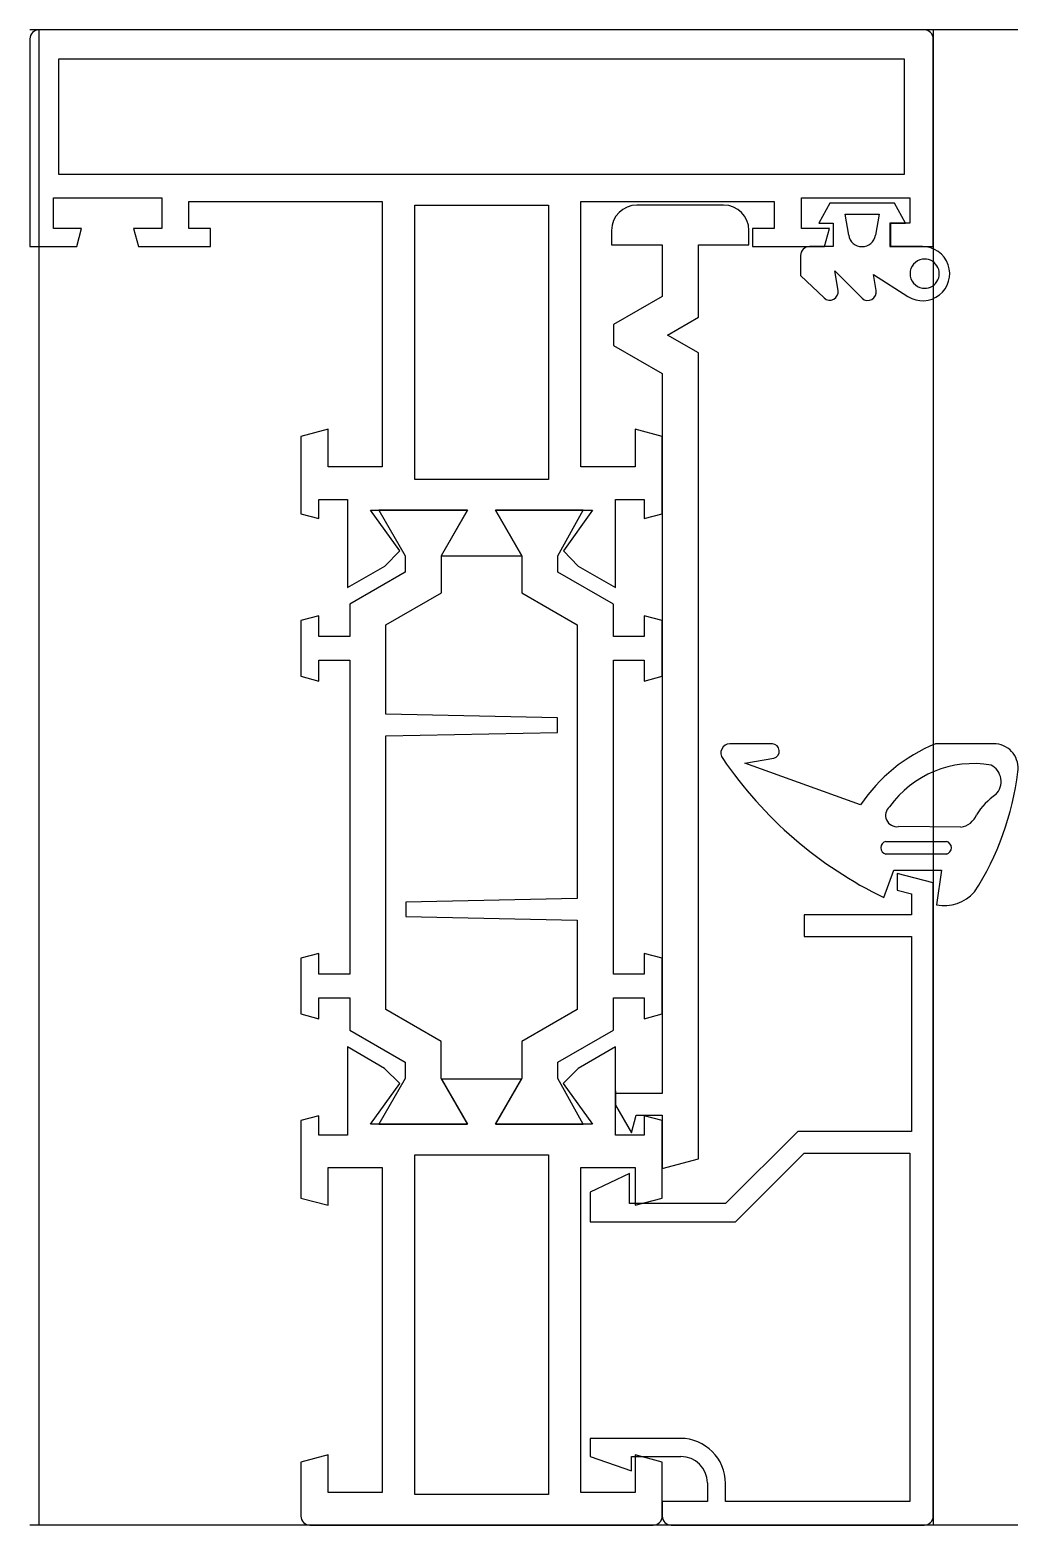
# Model space of a CAD drawing. Extents: x -48 to 6.7, y -122.3 to -39.5.
import ezdxf

# ---------------------------------------------------------------- set-up
doc = ezdxf.new("R2010")
doc.units = 0
doc.layers.get('0').update_dxf_attribs({"linetype": 'CONTINUOUS'})

msp = doc.modelspace()

# ---------------------------------------------------------------- linework, layer by layer
at = {"linetype": 'CONTINUOUS'}
for p, q in [((6.69, -39.53), (-48, -39.53)), ((1.5, -39.53), (-47.5, -39.53)), ((-47.48, -122.33), (-47.48, -39.53)), ((2, -39.53), (2, -122.33)), ((-48, -40.03), (-48, -51.53)), ((2, -51.53), (2, -40.03)), ((-46.4, -41.13), (0.4, -41.13)), ((-46.4, -47.53), (-46.4, -41.13)), ((0.4, -41.13), (0.4, -47.53)), ((0.4, -47.53), (-46.4, -47.53)), ((-46.7, -50.53), (-46.7, -48.83)), ((-46.7, -48.83), (-40.7, -48.83)), ((-40.7, -48.83), (-40.7, -50.53)), ((-5.3, -50.53), (-5.3, -48.83)), ((-5.3, -48.83), (0.7, -48.83)), ((0.7, -48.83), (0.7, -50.23)), ((-39.2, -50.53), (-39.2, -49.03)), ((-39.2, -49.03), (-28.5, -49.03)), ((-28.5, -49.03), (-28.5, -50.53)), ((-26.7, -64.43), (-26.7, -49.23)), ((-26.7, -49.23), (-19.3, -49.23)), ((-19.3, -49.23), (-19.3, -64.43)), ((-17.5, -63.73), (-17.5, -49.03)), ((-17.5, -49.03), (-6.8, -49.03)), ((-9.6, -49.23), (-14.4, -49.23)), ((-6.8, -49.03), (-6.8, -50.53)), ((-3.73, -49.13), (-4.34, -50.23)), ((-0.15, -49.13), (-3.73, -49.13)), ((0.46, -50.23), (-0.15, -49.13)), ((-4.34, -50.23), (-3.54, -50.23)), ((-3.54, -50.23), (-3.54, -51.53)), ((-2.68, -50.9), (-2.88, -49.73)), ((-2.88, -49.73), (-1, -49.73)), ((-1, -49.73), (-1.2, -50.9)), ((0.7, -50.23), (-0.4, -50.23)), ((-0.4, -50.23), (-0.4, -51.53)), ((-0.34, -51.53), (-0.34, -50.23)), ((-0.34, -50.23), (0.46, -50.23)), ((-45.14, -50.53), (-46.7, -50.53)), ((-45.41, -51.53), (-45.14, -50.53)), ((-40.7, -50.53), (-42.26, -50.53)), ((-42.26, -50.53), (-41.99, -51.53)), ((-38, -50.53), (-39.2, -50.53)), ((-38, -51.53), (-38, -50.53)), ((-28.5, -50.53), (-28.5, -63.73)), ((-15.8, -50.63), (-15.8, -51.43)), ((-8.2, -51.43), (-8.2, -50.63)), ((-6.8, -50.53), (-8, -50.53)), ((-8, -50.53), (-8, -51.53)), ((-3.74, -50.53), (-5.3, -50.53)), ((-4.01, -51.53), (-3.74, -50.53)), ((-48, -51.53), (-45.41, -51.53)), ((-41.99, -51.53), (-38, -51.53)), ((-15.8, -51.43), (-13, -51.43)), ((-13, -51.43), (-13, -54.29)), ((-11, -55.44), (-11, -51.43)), ((-11, -51.43), (-8.2, -51.43)), ((-8, -51.53), (-4.01, -51.53)), ((-5.34, -52.03), (-5.34, -53.13)), ((-3.54, -51.53), (-4.84, -51.53)), ((-0.4, -51.53), (2, -51.53)), ((1.4, -51.53), (-0.34, -51.53)), ((-3.27, -53.96), (-3.45, -52.87)), ((-3.45, -52.87), (-1.94, -54.39)), ((-5.34, -53.13), (-4.04, -54.37)), ((-1.16, -53.96), (-1.31, -53.08)), ((-1.31, -53.08), (0.6, -54.29)), ((-13, -54.29), (-15.7, -55.85)), ((-12.7, -56.43), (-11, -55.44)), ((-15.7, -55.85), (-15.7, -57)), ((-15.7, -57), (-13, -58.56)), ((-11, -57.41), (-12.7, -56.43)), ((-11, -102.04), (-11, -57.41)), ((-13, -58.56), (-13, -98.43)), ((-31.5, -61.64), (-33, -62.04)), ((-33, -62.04), (-33, -66.32)), ((-31.5, -63.73), (-31.5, -61.64)), ((-13, -62.04), (-14.5, -61.64)), ((-14.5, -61.64), (-14.5, -63.73)), ((-13, -66.32), (-13, -62.04)), ((-28.5, -63.73), (-31.5, -63.73)), ((-14.5, -63.73), (-17.5, -63.73)), ((-19.3, -64.43), (-26.7, -64.43)), ((-32, -66.59), (-32, -65.53)), ((-32, -65.53), (-30.42, -65.53)), ((-30.42, -65.53), (-30.42, -70.41)), ((-27.53, -68.37), (-29.14, -66.13)), ((-29.14, -66.13), (-23.77, -66.13)), ((-23.77, -66.13), (-28.68, -66.13)), ((-28.68, -66.13), (-27.23, -68.65)), ((-23.77, -66.13), (-25.23, -68.65)), ((-25.21, -68.63), (-23.77, -66.13)), ((-20.77, -68.65), (-22.23, -66.13)), ((-22.23, -66.13), (-16.86, -66.13)), ((-17.38, -66.13), (-22.23, -66.13)), ((-22.23, -66.13), (-20.77, -68.65)), ((-18.77, -68.66), (-17.38, -66.13)), ((-16.86, -66.13), (-18.47, -68.37)), ((-15.58, -70.41), (-15.58, -65.53)), ((-15.58, -65.53), (-14, -65.53)), ((-14, -65.53), (-14, -66.59)), ((-33, -66.32), (-32, -66.59)), ((-14, -66.59), (-13, -66.32)), ((-28.35, -69.22), (-27.53, -68.37)), ((-27.23, -68.65), (-27.23, -69.55)), ((-25.23, -68.65), (-20.77, -68.65)), ((-25.21, -70.7), (-25.21, -68.63)), ((-20.77, -68.65), (-20.77, -70.71)), ((-18.77, -69.55), (-18.77, -68.66)), ((-18.47, -68.37), (-17.65, -69.22)), ((-30.42, -70.41), (-28.35, -69.22)), ((-27.23, -69.55), (-30.3, -71.33)), ((-15.7, -71.33), (-18.77, -69.55)), ((-17.65, -69.22), (-15.58, -70.41)), ((-28.3, -72.48), (-25.21, -70.7)), ((-20.77, -70.71), (-17.7, -72.48)), ((-32, -71.97), (-33, -72.23)), ((-32, -73.13), (-32, -71.97)), ((-30.3, -71.33), (-30.3, -73.13)), ((-15.7, -73.13), (-15.7, -71.33)), ((-13, -72.23), (-14, -71.97)), ((-14, -71.97), (-14, -73.13)), ((-33, -72.23), (-33, -75.32)), ((-28.3, -77.43), (-28.3, -72.48)), ((-17.7, -72.48), (-17.7, -87.63)), ((-13, -75.32), (-13, -72.23)), ((-30.3, -73.13), (-32, -73.13)), ((-14, -73.13), (-15.7, -73.13)), ((-32, -75.59), (-32, -74.43)), ((-32, -74.43), (-30.3, -74.43)), ((-30.3, -74.43), (-30.3, -91.83)), ((-15.7, -91.83), (-15.7, -74.43)), ((-15.7, -74.43), (-14, -74.43)), ((-14, -74.43), (-14, -75.59)), ((-33, -75.32), (-32, -75.59)), ((-14, -75.59), (-13, -75.32)), ((-18.8, -77.63), (-28.3, -77.43)), ((-18.8, -78.43), (-18.8, -77.63)), ((-28.3, -78.63), (-18.8, -78.43)), ((-28.3, -93.77), (-28.3, -78.63)), ((-6.9, -79.07), (-9.26, -79.07)), ((5.49, -79.07), (2.12, -79.07)), ((-8.42, -80.14), (-6.83, -79.86)), ((-2.02, -82.44), (-8.42, -80.14)), ((3.53, -83.68), (0.07, -83.65)), ((-0.63, -84.47), (2.73, -84.47)), ((2.73, -85.17), (-0.63, -85.17)), ((-0.73, -87.58), (-0.18, -86.07)), ((-0.18, -86.07), (2.46, -86.07)), ((2.46, -86.07), (2.18, -87.99)), ((2, -86.77), (0, -86.24)), ((0, -86.24), (0, -87.17)), ((2, -121.83), (2, -86.77)), ((-17.7, -87.63), (-27.2, -87.83)), ((0, -87.17), (0.8, -87.38)), ((0.8, -87.38), (0.8, -88.53)), ((-27.2, -87.83), (-27.2, -88.63)), ((0.8, -88.53), (-5.14, -88.53)), ((-5.14, -88.53), (-5.14, -89.73)), ((-27.2, -88.63), (-17.7, -88.83)), ((-17.7, -88.83), (-17.7, -93.77)), ((-5.14, -89.73), (0.8, -89.73)), ((0.8, -89.73), (0.8, -100.53)), ((-32, -90.67), (-33, -90.93)), ((-33, -90.93), (-33, -94.02)), ((-32, -91.83), (-32, -90.67)), ((-13, -90.93), (-14, -90.67)), ((-14, -90.67), (-14, -91.83)), ((-13, -94.02), (-13, -90.93)), ((-30.3, -91.83), (-32, -91.83)), ((-14, -91.83), (-15.7, -91.83)), ((-32, -94.29), (-32, -93.13)), ((-32, -93.13), (-30.3, -93.13)), ((-30.3, -93.13), (-30.3, -94.93)), ((-15.7, -94.93), (-15.7, -93.13)), ((-15.7, -93.13), (-14, -93.13)), ((-14, -93.13), (-14, -94.29)), ((-33, -94.02), (-32, -94.29)), ((-25.23, -95.55), (-28.3, -93.77)), ((-17.7, -93.77), (-20.77, -95.55)), ((-14, -94.29), (-13, -94.02)), ((-30.3, -94.93), (-27.23, -96.7)), ((-18.77, -96.7), (-15.7, -94.93)), ((-28.38, -97.04), (-30.42, -95.84)), ((-30.42, -95.84), (-30.42, -100.73)), ((-25.23, -97.6), (-25.23, -95.55)), ((-20.77, -95.55), (-20.77, -97.6)), ((-15.58, -95.84), (-17.65, -97.04)), ((-15.58, -100.73), (-15.58, -95.84)), ((-27.23, -96.7), (-27.23, -97.6)), ((-18.77, -97.6), (-18.77, -96.7)), ((-27.23, -97.6), (-28.68, -100.13)), ((-27.53, -97.88), (-28.38, -97.04)), ((-23.77, -100.13), (-25.23, -97.6)), ((-20.79, -97.63), (-25.21, -97.63)), ((-25.21, -97.63), (-23.77, -100.13)), ((-20.77, -97.6), (-22.23, -100.13)), ((-22.23, -100.13), (-20.79, -97.63)), ((-17.38, -100.13), (-18.77, -97.6)), ((-17.65, -97.04), (-18.48, -97.87)), ((-29.14, -100.13), (-27.53, -97.88)), ((-18.48, -97.87), (-16.86, -100.13)), ((-15.58, -98.28), (-15.58, -99.08)), ((-13, -98.43), (-15.58, -98.43)), ((-15.58, -99.08), (-14.7, -100.6)), ((-32, -99.67), (-33, -99.93)), ((-33, -99.93), (-33, -104.22)), ((-32, -100.73), (-32, -99.67)), ((-23.77, -100.13), (-29.14, -100.13)), ((-28.68, -100.13), (-23.77, -100.13)), ((-16.86, -100.13), (-22.23, -100.13)), ((-22.23, -100.13), (-17.38, -100.13)), ((-14.7, -100.6), (-14.44, -99.63)), ((-14.44, -99.63), (-13, -99.63)), ((-13, -99.93), (-14, -99.67)), ((-14, -99.67), (-14, -100.73)), ((-13, -99.63), (-13, -102.58)), ((-13, -104.22), (-13, -99.93)), ((-30.42, -100.73), (-32, -100.73)), ((-14, -100.73), (-15.58, -100.73)), ((-5.5, -100.53), (-9.5, -104.53)), ((0.8, -100.53), (-5.5, -100.53)), ((-26.7, -120.63), (-26.7, -101.83)), ((-26.7, -101.83), (-19.3, -101.83)), ((-19.3, -101.83), (-19.3, -120.63)), ((-8.94, -105.53), (-5.14, -101.73)), ((-5.14, -101.73), (0.7, -101.73)), ((0.7, -101.73), (0.7, -121.03)), ((-31.5, -104.62), (-31.5, -102.53)), ((-31.5, -102.53), (-28.5, -102.53)), ((-28.5, -102.53), (-28.5, -120.53)), ((-17.5, -120.53), (-17.5, -102.53)), ((-17.5, -102.53), (-14.5, -102.53)), ((-14.5, -102.53), (-14.5, -104.62)), ((-13, -102.58), (-11, -102.04)), ((-14.81, -102.86), (-16.99, -103.89)), ((-14.81, -104.53), (-14.81, -102.86)), ((-33, -104.22), (-31.5, -104.62)), ((-16.99, -103.89), (-16.99, -105.53)), ((-14.5, -104.62), (-13, -104.22)), ((-9.5, -104.53), (-14.81, -104.53)), ((-16.99, -105.53), (-8.94, -105.53)), ((-11.99, -117.53), (-16.99, -117.53)), ((-16.99, -117.53), (-16.99, -118.53)), ((-31.5, -118.44), (-33, -118.84)), ((-33, -118.84), (-33, -121.83)), ((-31.5, -120.53), (-31.5, -118.44)), ((-16.99, -118.53), (-14.7, -119.33)), ((-14.7, -119.33), (-14.7, -118.53)), ((-14.7, -118.53), (-11.97, -118.53)), ((-13, -118.84), (-14.5, -118.44)), ((-14.5, -118.44), (-14.5, -120.53)), ((-13, -121.83), (-13, -118.84)), ((-10.5, -119.99), (-10.5, -121.03)), ((-9.5, -121.03), (-9.5, -120.02)), ((-28.5, -120.53), (-31.5, -120.53)), ((-19.3, -120.63), (-26.7, -120.63)), ((-14.5, -120.53), (-17.5, -120.53)), ((-10.5, -121.03), (-13, -121.03)), ((-13, -121.03), (-13, -121.83)), ((0.7, -121.03), (-9.5, -121.03)), ((6.69, -122.33), (-48, -122.33)), ((-32.5, -122.33), (-13.5, -122.33)), ((-12.5, -122.33), (1.5, -122.33))]:
    msp.add_line(p, q, dxfattribs=at)
for centre, radius, start, end in [((-47.5, -40.03), 0.5, 90, 180), ((1.5, -40.03), 0.5, 0, 90), ((-14.4, -50.63), 1.4, 90, 180), ((-9.6, -50.63), 1.4, 360, 90), ((-1.94, -50.778), 0.75, 189.36679, 350.63321), ((-4.84, -52.03), 0.5, 90, 180), ((1.414, -53.03), 1.5, 237.14458, 90.52642), ((1.527, -53.03), 0.81, 99.01245, 260.98755), ((1.527, -53.03), 0.81, 260.98755, 99.01245), ((-3.724, -54.036), 0.46, 226.55438, 9.51333), ((-1.623, -54.043), 0.47, 227.51076, 10.22356), ((-9.258, -79.57), 0.5, 90.26319, 218.3169), ((-6.917, -79.47), 0.4, 282.59684, 87.53039), ((5.555, -87.518), 9.12, 112.12834, 146.1635), ((5.358, -80.403), 1.34, 350.69972, 84.3302), ((9.263, -66.987), 22.89, 214.2825, 244.11409), ((4.241, -85.899), 5.74, 80.38688, 144.30158), ((4.728, -81.156), 1.03, 316.07958, 62.73105), ((-8.831, -78.78), 15.62, 327.07563, 353.23512), ((7.669, -85.042), 3.86, 124.73331, 147.88248), ((-0.006, -83.025), 0.63, 131.12598, 276.89562), ((3.368, -82.582), 1.11, 278.40598, 338.43014), ((-0.546, -84.82), 0.36, 103.5362, 256.4638), ((2.646, -84.82), 0.36, 283.5362, 76.4638), ((2.584, -85.746), 2.28, 259.79141, 318.05788), ((-11.99, -120.02), 2.49, 0, 90), ((-11.97, -120), 1.47, 0.38977, 90.00133), ((-32.5, -121.83), 0.5, 180, 270), ((-13.5, -121.83), 0.5, 270, 0), ((-12.5, -121.83), 0.5, 180, 270), ((1.5, -121.83), 0.5, 270, 0)]:
    msp.add_arc(centre, radius, start, end, dxfattribs=at)

doc.saveas('drawing.dxf')
